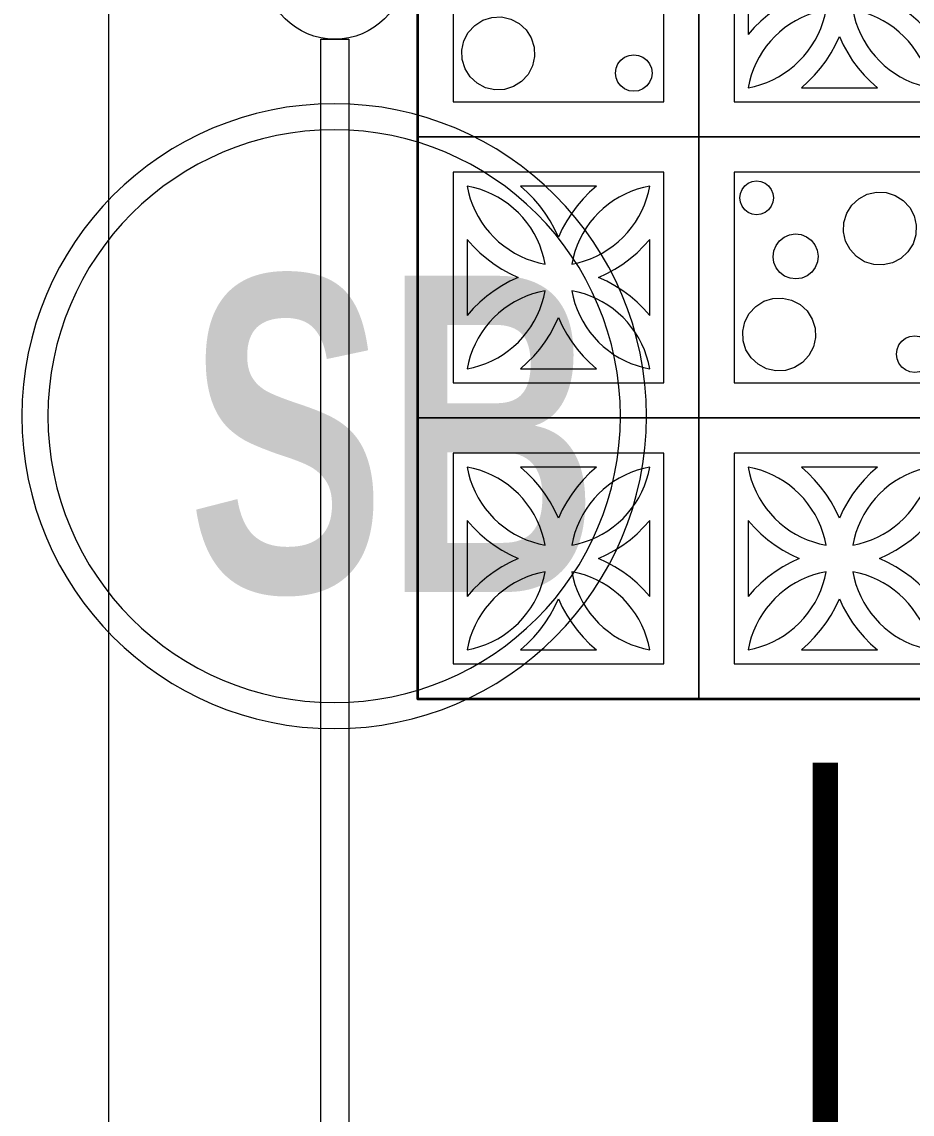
# Model space of a CAD drawing. Header units: millimetres. Extents: x 1336014 to 2939047, y -333549 to -60566.
# Drawn here: x 1468935 to 1469569, y -150458 to -149680 of the extents above; entities that cross this region are included whole.
import ezdxf

# ---------------------------------------------------------------- set-up
doc = ezdxf.new("R2010")
doc.units = ezdxf.units.MM
doc.header["$MEASUREMENT"] = 0
for name, color, linetype, lineweight in [('01.Cut', 255, 'Continuous', 35), ('02.Thay', 145, 'Continuous', 15), ('03.Manh', 251, 'Continuous', 13), ('CA.thay 145', 145, 'Continuous', 18), ('manh 08', 8, 'Continuous', 9), ('noi that 15', 15, 'Continuous', 9), ('thay 145', 145, 'Continuous', 18)]:
    doc.layers.add(name, color=color, linetype=linetype, lineweight=lineweight)
doc.layers.add('text', color=7, linetype='Continuous')
doc.styles.add('AVANTHB', font='')
doc.styles.get('AVANTHB').set_extended_font_data('.VnAvantH', bold=True)

# ---------------------------------------------------------------- blocks, each defined once
blk = doc.blocks.new('ewrw')
for p, q in [((-554.47, 1267.1), (-554.47, 1067.1)), ((-354.47, 1267.1), (-554.47, 1267.1)), ((-354.47, 1067.1), (-354.47, 1267.1)), ((-379.47, 1242.1), (-529.47, 1242.1)), ((-529.47, 1242.1), (-529.47, 1092.1)), ((-379.47, 1092.1), (-379.47, 1242.1)), ((-519.47, 1232.1), (-518.5, 1227.57)), ((-514.93, 1231.13), (-519.47, 1232.1)), ((-510.47, 1229.86), (-514.93, 1231.13)), ((-506.11, 1228.28), (-510.47, 1229.86)), ((-501.86, 1226.42), (-506.11, 1228.28)), ((-476.66, 1227.76), (-481.55, 1232.1)), ((-427.4, 1232.1), (-481.55, 1232.1)), ((-427.4, 1232.1), (-432.29, 1227.76)), ((-402.84, 1228.28), (-407.09, 1226.42)), ((-398.47, 1229.86), (-402.84, 1228.28)), ((-394.01, 1231.13), (-398.47, 1229.86)), ((-389.47, 1232.1), (-394.01, 1231.13)), ((-390.44, 1227.57), (-389.47, 1232.1)), ((-518.5, 1227.57), (-517.23, 1223.1)), ((-517.23, 1223.1), (-515.65, 1218.74)), ((-497.74, 1224.27), (-501.86, 1226.42)), ((-493.78, 1221.85), (-497.74, 1224.27)), ((-490, 1219.17), (-493.78, 1221.85)), ((-472.08, 1223.09), (-476.66, 1227.76)), ((-467.82, 1218.12), (-472.08, 1223.09)), ((-436.87, 1223.09), (-441.12, 1218.12)), ((-432.29, 1227.76), (-436.87, 1223.09)), ((-415.16, 1221.85), (-418.95, 1219.17)), ((-411.2, 1224.27), (-415.16, 1221.85)), ((-407.09, 1226.42), (-411.2, 1224.27)), ((-393.29, 1218.74), (-391.72, 1223.1)), ((-391.72, 1223.1), (-390.44, 1227.57)), ((-515.65, 1218.74), (-513.79, 1214.49)), ((-513.79, 1214.49), (-511.64, 1210.37)), ((-486.4, 1216.24), (-490, 1219.17)), ((-483.01, 1213.07), (-486.4, 1216.24)), ((-479.84, 1209.68), (-483.01, 1213.07)), ((-463.92, 1212.87), (-467.82, 1218.12)), ((-460.38, 1207.37), (-463.92, 1212.87)), ((-445.02, 1212.87), (-448.56, 1207.37)), ((-441.12, 1218.12), (-445.02, 1212.87)), ((-425.93, 1213.07), (-429.1, 1209.68)), ((-422.54, 1216.24), (-425.93, 1213.07)), ((-418.95, 1219.17), (-422.54, 1216.24)), ((-397.3, 1210.37), (-395.16, 1214.49)), ((-395.16, 1214.49), (-393.29, 1218.74)), ((-511.64, 1210.37), (-509.22, 1206.42)), ((-509.22, 1206.42), (-506.54, 1202.63)), ((-476.91, 1206.08), (-479.84, 1209.68)), ((-474.22, 1202.29), (-476.91, 1206.08)), ((-457.23, 1201.64), (-460.38, 1207.37)), ((-448.56, 1207.37), (-451.72, 1201.64)), ((-432.04, 1206.08), (-434.72, 1202.29)), ((-429.1, 1209.68), (-432.04, 1206.08)), ((-402.41, 1202.63), (-399.72, 1206.42)), ((-399.72, 1206.42), (-397.3, 1210.37)), ((-506.54, 1202.63), (-503.6, 1199.03)), ((-503.6, 1199.03), (-500.43, 1195.64)), ((-471.8, 1198.33), (-474.22, 1202.29)), ((-469.66, 1194.22), (-471.8, 1198.33)), ((-454.47, 1195.7), (-457.23, 1201.64)), ((-451.72, 1201.64), (-454.47, 1195.7)), ((-437.14, 1198.33), (-439.29, 1194.22)), ((-434.72, 1202.29), (-437.14, 1198.33)), ((-408.51, 1195.64), (-405.34, 1199.03)), ((-405.34, 1199.03), (-402.41, 1202.63)), ((-519.47, 1194.18), (-515.13, 1189.29)), ((-519.47, 1194.18), (-519.47, 1140.03)), ((-515.13, 1189.29), (-510.46, 1184.71)), ((-500.43, 1195.64), (-497.04, 1192.47)), ((-497.04, 1192.47), (-493.45, 1189.54)), ((-493.45, 1189.54), (-489.66, 1186.86)), ((-467.79, 1189.97), (-469.66, 1194.22)), ((-466.22, 1185.6), (-467.79, 1189.97)), ((-441.15, 1189.97), (-442.73, 1185.6)), ((-439.29, 1194.22), (-441.15, 1189.97)), ((-419.28, 1186.86), (-415.5, 1189.54)), ((-415.5, 1189.54), (-411.9, 1192.47)), ((-411.9, 1192.47), (-408.51, 1195.64)), ((-398.49, 1184.71), (-393.82, 1189.29)), ((-393.82, 1189.29), (-389.47, 1194.18)), ((-389.47, 1140.03), (-389.47, 1194.18)), ((-510.46, 1184.71), (-505.49, 1180.45)), ((-489.66, 1186.86), (-485.7, 1184.44)), ((-485.7, 1184.44), (-481.59, 1182.29)), ((-481.59, 1182.29), (-477.34, 1180.42)), ((-464.94, 1181.14), (-466.22, 1185.6)), ((-442.73, 1185.6), (-444, 1181.14)), ((-431.61, 1180.42), (-427.36, 1182.29)), ((-427.36, 1182.29), (-423.24, 1184.44)), ((-423.24, 1184.44), (-419.28, 1186.86)), ((-403.46, 1180.45), (-398.49, 1184.71)), ((-505.49, 1180.45), (-500.24, 1176.55)), ((-500.24, 1176.55), (-494.73, 1173.01)), ((-477.34, 1180.42), (-472.97, 1178.85)), ((-472.97, 1178.85), (-468.51, 1177.57)), ((-468.51, 1177.57), (-463.97, 1176.6)), ((-463.97, 1176.6), (-464.94, 1181.14)), ((-444, 1181.14), (-444.97, 1176.6)), ((-444.97, 1176.6), (-440.43, 1177.57)), ((-440.43, 1177.57), (-435.97, 1178.85)), ((-435.97, 1178.85), (-431.61, 1180.42)), ((-414.21, 1173.01), (-408.71, 1176.55)), ((-408.71, 1176.55), (-403.46, 1180.45)), ((-494.73, 1173.01), (-489, 1169.86)), ((-489, 1169.86), (-483.07, 1167.1)), ((-483.07, 1167.1), (-489, 1164.35)), ((-425.87, 1167.1), (-419.94, 1169.86)), ((-419.94, 1164.35), (-425.87, 1167.1)), ((-419.94, 1169.86), (-414.21, 1173.01)), ((-494.73, 1161.19), (-500.24, 1157.66)), ((-489, 1164.35), (-494.73, 1161.19)), ((-414.21, 1161.19), (-419.94, 1164.35)), ((-408.71, 1157.66), (-414.21, 1161.19)), ((-505.49, 1153.75), (-510.46, 1149.5)), ((-500.24, 1157.66), (-505.49, 1153.75)), ((-481.59, 1151.92), (-485.7, 1149.77)), ((-477.34, 1153.78), (-481.59, 1151.92)), ((-472.97, 1155.36), (-477.34, 1153.78)), ((-468.51, 1156.63), (-472.97, 1155.36)), ((-463.97, 1157.6), (-468.51, 1156.63)), ((-466.22, 1148.6), (-464.94, 1153.07)), ((-464.94, 1153.07), (-463.97, 1157.6)), ((-444.97, 1157.6), (-444, 1153.07)), ((-440.43, 1156.63), (-444.97, 1157.6)), ((-444, 1153.07), (-442.73, 1148.6)), ((-435.97, 1155.36), (-440.43, 1156.63)), ((-431.61, 1153.78), (-435.97, 1155.36)), ((-427.36, 1151.92), (-431.61, 1153.78)), ((-423.24, 1149.77), (-427.36, 1151.92)), ((-403.46, 1153.75), (-408.71, 1157.66)), ((-398.49, 1149.5), (-403.46, 1153.75)), ((-515.13, 1144.92), (-519.47, 1140.03)), ((-510.46, 1149.5), (-515.13, 1144.92)), ((-493.45, 1144.67), (-497.04, 1141.74)), ((-489.66, 1147.35), (-493.45, 1144.67)), ((-485.7, 1149.77), (-489.66, 1147.35)), ((-469.66, 1139.99), (-467.79, 1144.24)), ((-467.79, 1144.24), (-466.22, 1148.6)), ((-442.73, 1148.6), (-441.15, 1144.24)), ((-441.15, 1144.24), (-439.29, 1139.99)), ((-419.28, 1147.35), (-423.24, 1149.77)), ((-415.5, 1144.67), (-419.28, 1147.35)), ((-411.9, 1141.74), (-415.5, 1144.67)), ((-393.82, 1144.92), (-398.49, 1149.5)), ((-389.47, 1140.03), (-393.82, 1144.92)), ((-503.6, 1135.18), (-506.54, 1131.58)), ((-500.43, 1138.57), (-503.6, 1135.18)), ((-497.04, 1141.74), (-500.43, 1138.57)), ((-474.22, 1131.92), (-471.8, 1135.87)), ((-471.8, 1135.87), (-469.66, 1139.99)), ((-457.23, 1132.57), (-454.47, 1138.5)), ((-454.47, 1138.5), (-451.72, 1132.57)), ((-439.29, 1139.99), (-437.14, 1135.87)), ((-437.14, 1135.87), (-434.72, 1131.92)), ((-408.51, 1138.57), (-411.9, 1141.74)), ((-405.34, 1135.18), (-408.51, 1138.57)), ((-402.41, 1131.58), (-405.34, 1135.18)), ((-509.22, 1127.79), (-511.64, 1123.83)), ((-506.54, 1131.58), (-509.22, 1127.79)), ((-479.84, 1124.53), (-476.91, 1128.13)), ((-476.91, 1128.13), (-474.22, 1131.92)), ((-460.38, 1126.84), (-457.23, 1132.57)), ((-451.72, 1132.57), (-448.56, 1126.84)), ((-434.72, 1131.92), (-432.04, 1128.13)), ((-432.04, 1128.13), (-429.1, 1124.53)), ((-399.72, 1127.79), (-402.41, 1131.58)), ((-397.3, 1123.83), (-399.72, 1127.79)), ((-513.79, 1119.72), (-515.65, 1115.47)), ((-511.64, 1123.83), (-513.79, 1119.72)), ((-486.4, 1117.97), (-483.01, 1121.14)), ((-483.01, 1121.14), (-479.84, 1124.53)), ((-467.82, 1116.09), (-463.92, 1121.34)), ((-463.92, 1121.34), (-460.38, 1126.84)), ((-448.56, 1126.84), (-445.02, 1121.34)), ((-445.02, 1121.34), (-441.12, 1116.09)), ((-429.1, 1124.53), (-425.93, 1121.14)), ((-425.93, 1121.14), (-422.54, 1117.97)), ((-395.16, 1119.72), (-397.3, 1123.83)), ((-393.29, 1115.47), (-395.16, 1119.72)), ((-515.65, 1115.47), (-517.23, 1111.1)), ((-497.74, 1109.94), (-493.78, 1112.36)), ((-493.78, 1112.36), (-490, 1115.04)), ((-490, 1115.04), (-486.4, 1117.97)), ((-472.08, 1111.12), (-467.82, 1116.09)), ((-441.12, 1116.09), (-436.87, 1111.12)), ((-422.54, 1117.97), (-418.95, 1115.04)), ((-418.95, 1115.04), (-415.16, 1112.36)), ((-415.16, 1112.36), (-411.2, 1109.94)), ((-391.72, 1111.1), (-393.29, 1115.47)), ((-518.5, 1106.64), (-519.47, 1102.1)), ((-517.23, 1111.1), (-518.5, 1106.64)), ((-514.93, 1103.07), (-510.47, 1104.35)), ((-510.47, 1104.35), (-506.11, 1105.92)), ((-506.11, 1105.92), (-501.86, 1107.79)), ((-501.86, 1107.79), (-497.74, 1109.94)), ((-481.55, 1102.1), (-476.66, 1106.45)), ((-476.66, 1106.45), (-472.08, 1111.12)), ((-436.87, 1111.12), (-432.29, 1106.45)), ((-432.29, 1106.45), (-427.4, 1102.1)), ((-411.2, 1109.94), (-407.09, 1107.79)), ((-407.09, 1107.79), (-402.84, 1105.92)), ((-402.84, 1105.92), (-398.47, 1104.35)), ((-398.47, 1104.35), (-394.01, 1103.07)), ((-390.44, 1106.64), (-391.72, 1111.1)), ((-389.47, 1102.1), (-390.44, 1106.64)), ((-519.47, 1102.1), (-514.93, 1103.07)), ((-481.55, 1102.1), (-427.4, 1102.1)), ((-394.01, 1103.07), (-389.47, 1102.1)), ((-529.47, 1092.1), (-379.47, 1092.1)), ((-554.47, 1067.1), (-354.47, 1067.1))]:
    blk.add_line(p, q)
blk = doc.blocks.new('q\xadeqw')
for p, q in [((-554.47, 992.1), (-554.47, 792.1)), ((-354.47, 992.1), (-554.47, 992.1)), ((-354.47, 792.1), (-354.47, 992.1)), ((-379.47, 967.1), (-529.47, 967.1)), ((-529.47, 967.1), (-529.47, 817.1)), ((-379.47, 817.1), (-379.47, 967.1)), ((-523.77, 954.72), (-521.86, 957.21)), ((-521.86, 957.21), (-519.38, 959.12)), ((-519.38, 959.12), (-516.48, 960.32)), ((-516.48, 960.32), (-513.38, 960.72)), ((-513.38, 960.72), (-510.27, 960.32)), ((-510.27, 960.32), (-507.38, 959.12)), ((-507.38, 959.12), (-504.89, 957.21)), ((-504.89, 957.21), (-502.99, 954.72)), ((-525.38, 948.72), (-524.97, 951.83)), ((-524.97, 945.62), (-525.38, 948.72)), ((-524.97, 951.83), (-523.77, 954.72)), ((-502.99, 954.72), (-501.79, 951.83)), ((-501.79, 951.83), (-501.38, 948.72)), ((-501.38, 948.72), (-501.79, 945.62)), ((-440.66, 948.11), (-434.66, 951.27)), ((-434.66, 951.27), (-428.04, 952.78)), ((-428.04, 952.78), (-421.26, 952.51)), ((-421.26, 952.51), (-414.78, 950.51)), ((-414.78, 950.51), (-409.03, 946.89)), ((-523.77, 942.72), (-524.97, 945.62)), ((-521.86, 940.24), (-523.77, 942.72)), ((-502.99, 942.72), (-504.89, 940.24)), ((-501.79, 945.62), (-502.99, 942.72)), ((-449.26, 937.75), (-445.64, 943.49)), ((-445.64, 943.49), (-440.66, 948.11)), ((-409.03, 946.89), (-404.42, 941.91)), ((-404.42, 941.91), (-401.26, 935.91)), ((-519.38, 938.33), (-521.86, 940.24)), ((-516.48, 937.13), (-519.38, 938.33)), ((-513.38, 936.72), (-516.48, 937.13)), ((-510.27, 937.13), (-513.38, 936.72)), ((-507.38, 938.33), (-510.27, 937.13)), ((-504.89, 940.24), (-507.38, 938.33)), ((-451.27, 931.27), (-449.26, 937.75)), ((-401.26, 935.91), (-399.75, 929.29)), ((-451.53, 924.49), (-451.27, 931.27)), ((-399.75, 929.29), (-400.01, 922.51)), ((-499.59, 914.84), (-497.09, 918.19)), ((-497.09, 918.19), (-493.81, 920.78)), ((-493.81, 920.78), (-489.97, 922.43)), ((-489.97, 922.43), (-485.84, 923.03)), ((-485.84, 923.03), (-481.69, 922.54)), ((-481.69, 922.54), (-477.81, 921)), ((-477.81, 921), (-474.46, 918.5)), ((-474.46, 918.5), (-471.88, 915.22)), ((-450.03, 917.87), (-451.53, 924.49)), ((-446.86, 911.86), (-450.03, 917.87)), ((-400.01, 922.51), (-402.02, 916.02)), ((-501.62, 906.81), (-501.13, 910.96)), ((-501.13, 910.96), (-499.59, 914.84)), ((-471.88, 915.22), (-470.22, 911.38)), ((-470.22, 911.38), (-469.62, 907.25)), ((-442.25, 906.88), (-446.86, 911.86)), ((-405.64, 910.28), (-410.62, 905.67)), ((-402.02, 916.02), (-405.64, 910.28)), ((-501.02, 902.68), (-501.62, 906.81)), ((-499.37, 898.84), (-501.02, 902.68)), ((-470.11, 903.1), (-471.65, 899.22)), ((-469.62, 907.25), (-470.11, 903.1)), ((-436.51, 903.27), (-442.25, 906.88)), ((-430.02, 901.26), (-436.51, 903.27)), ((-416.62, 902.5), (-423.24, 901)), ((-410.62, 905.67), (-416.62, 902.5)), ((-496.78, 895.56), (-499.37, 898.84)), ((-493.43, 893.07), (-496.78, 895.56)), ((-474.15, 895.87), (-477.43, 893.29)), ((-471.65, 899.22), (-474.15, 895.87)), ((-423.24, 901), (-430.02, 901.26)), ((-489.55, 891.52), (-493.43, 893.07)), ((-485.4, 891.03), (-489.55, 891.52)), ((-481.27, 891.63), (-485.4, 891.03)), ((-477.43, 893.29), (-481.27, 891.63)), ((-518.66, 866.49), (-514.06, 871.49)), ((-514.06, 871.49), (-508.34, 875.13)), ((-508.34, 875.13), (-501.86, 877.16)), ((-501.86, 877.16), (-495.08, 877.45)), ((-495.08, 877.45), (-488.45, 875.97)), ((-488.45, 875.97), (-482.44, 872.83)), ((-482.44, 872.83), (-477.44, 868.24)), ((-521.8, 860.47), (-518.66, 866.49)), ((-477.44, 868.24), (-473.8, 862.51)), ((-523.27, 853.85), (-521.8, 860.47)), ((-473.8, 862.51), (-471.77, 856.03)), ((-471.77, 856.03), (-471.48, 849.25)), ((-522.99, 847.06), (-523.27, 853.85)), ((-471.48, 849.25), (-472.95, 842.63)), ((-410.03, 846.72), (-407.34, 848.79)), ((-407.34, 848.79), (-404.2, 850.09)), ((-404.2, 850.09), (-400.84, 850.53)), ((-400.84, 850.53), (-397.47, 850.09)), ((-397.47, 850.09), (-394.34, 848.79)), ((-394.34, 848.79), (-391.65, 846.72)), ((-520.95, 840.59), (-522.99, 847.06)), ((-517.31, 834.86), (-520.95, 840.59)), ((-472.95, 842.63), (-476.1, 836.61)), ((-413.84, 837.53), (-413.4, 840.9)), ((-413.4, 840.9), (-412.1, 844.03)), ((-412.1, 844.03), (-410.03, 846.72)), ((-391.65, 846.72), (-389.58, 844.03)), ((-389.58, 844.03), (-388.28, 840.9)), ((-388.28, 840.9), (-387.84, 837.53)), ((-512.31, 830.27), (-517.31, 834.86)), ((-476.1, 836.61), (-480.69, 831.61)), ((-413.4, 834.17), (-413.84, 837.53)), ((-412.1, 831.03), (-413.4, 834.17)), ((-388.28, 834.17), (-389.58, 831.03)), ((-387.84, 837.53), (-388.28, 834.17)), ((-506.3, 827.13), (-512.31, 830.27)), ((-499.67, 825.65), (-506.3, 827.13)), ((-492.89, 825.94), (-499.67, 825.65)), ((-486.42, 827.97), (-492.89, 825.94)), ((-480.69, 831.61), (-486.42, 827.97)), ((-410.03, 828.34), (-412.1, 831.03)), ((-407.34, 826.27), (-410.03, 828.34)), ((-404.2, 824.97), (-407.34, 826.27)), ((-400.84, 824.53), (-404.2, 824.97)), ((-397.47, 824.97), (-400.84, 824.53)), ((-394.34, 826.27), (-397.47, 824.97)), ((-391.65, 828.34), (-394.34, 826.27)), ((-389.58, 831.03), (-391.65, 828.34)), ((-529.47, 817.1), (-379.47, 817.1)), ((-554.47, 792.1), (-354.47, 792.1))]:
    blk.add_line(p, q)
blk = doc.blocks.new('\xadqerqwr')
at = {"layer": '01.Cut'}
blk.add_lwpolyline([(-300, 2600), (300, 2600), (300, 0), (-300, 0)], close=True, dxfattribs=at)
for name, p in [('q\xadeqw', (254.47, -392.1)), ('ewrw', (454.47, -667.1)), ('ewrw', (254.47, -867.1)), ('q\xadeqw', (454.47, -592.1)), ('ewrw', (254.47, -1067.1)), ('ewrw', (454.47, -1067.1))]:
    blk.add_blockref(name, p)
blk = doc.blocks.new('A$C31C4286B')
at = {"layer": 'manh 08', "color": 8}
blk.add_circle((491.91, 947.55), 273.65, dxfattribs=at)
at = {"layer": 'noi that 15', "color": 2, "ltscale": 5}
blk.add_lwpolyline([(61.5, 644.16, 22.39, 22.39, 0), (61.5, -193.7, 22.39, 22.39, 0), (0, -193.7, 0, 0, 0), (0, 947.55, 0, 0, 0), (218.26, 947.55, 0, 0, 0)], format="xyseb", dxfattribs=at)
at = {"layer": 'thay 145'}
blk.add_circle((491.91, 947.55), 250.85, dxfattribs=at)

msp = doc.modelspace()

# ---------------------------------------------------------------- linework, layer by layer
at = {"layer": '02.Thay'}
msp.add_lwpolyline([(1468997.46, -150942.72), (1468997.46, -147342.32)], dxfattribs=at)
at = {"layer": '03.Manh'}
for p, q in [((1469148.27, -150492.8), (1469148.27, -149692.8)), ((1469148.27, -149692.8), (1469168.27, -149692.8))]:
    msp.add_line(p, q, dxfattribs=at)
at = {"layer": '03.Manh', "ltscale": 200}
msp.add_line((1469168.27, -149692.8), (1469168.27, -150492.8), dxfattribs=at)
msp.add_circle((1469158.27, -149642.8), 50, dxfattribs=at)

# ---------------------------------------------------------------- block references
at = {"layer": '03.Manh'}
msp.add_blockref('\xadqerqwr', (1469517.46, -150162.23), dxfattribs=at)
at = {"layer": 'CA.thay 145', "xscale": -0.8125000004656603, "yscale": 0.8125000002641721, "zscale": 0.8125000001261157}
msp.add_blockref('A$C31C4286B', (1469557.46, -150730.85), dxfattribs=at)

# ---------------------------------------------------------------- texts
at = {"layer": 'text', "style": 'AVANTHB', "width": 0.7}
msp.add_text('sB', height=225, dxfattribs=at).set_placement((1469053.51, -150086.07))

doc.saveas('drawing.dxf')
